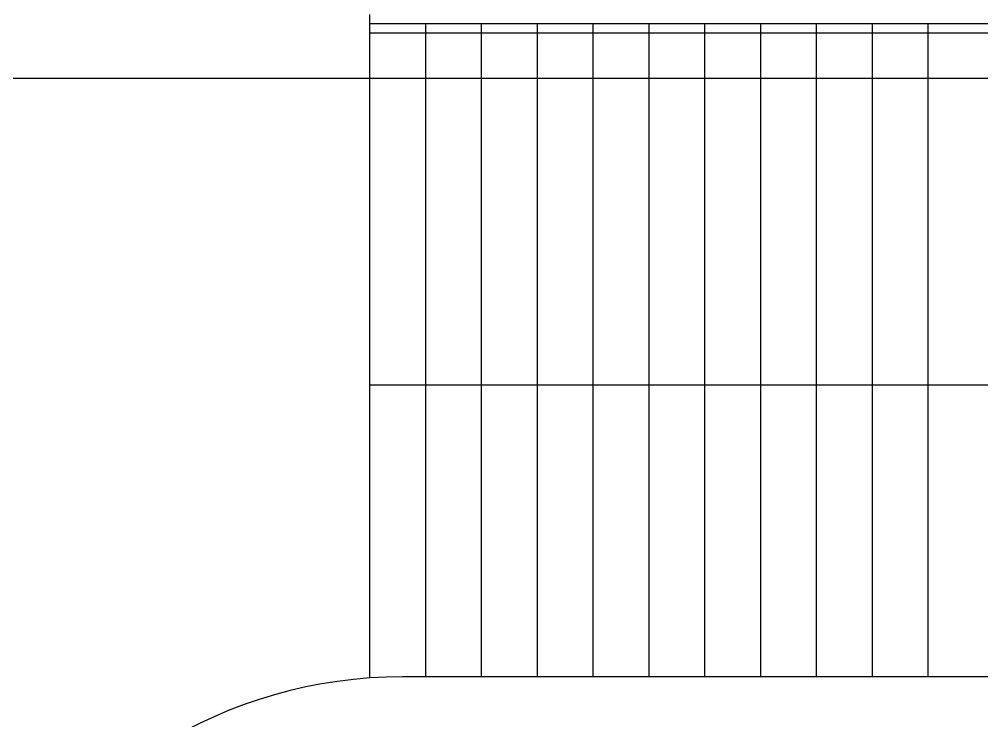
# Model space of a CAD drawing. Header units: millimetres. Extents: x 8456 to 190005487, y 619 to 455456909.
# Drawn here: x 195580 to 198766, y 160491 to 162812 of the extents above; entities that cross this region are included whole.
import ezdxf

# ---------------------------------------------------------------- set-up
doc = ezdxf.new("R2010")
doc.units = ezdxf.units.MM
doc.header["$LTSCALE"] = 400
doc.header["$MEASUREMENT"] = 0
doc.layers.get('0').update_dxf_attribs({"linetype": 'CONTINUOUS'})
for name, color, linetype in [('A-조적해치', 8, 'CONTINUOUS'), ('FIN', 5, 'CONTINUOUS'), ('WID', 4, 'CONTINUOUS')]:
    doc.layers.add(name, color=color, linetype=linetype)
doc.layers.add('Defpoint', color=161, linetype='CONTINUOUS', plot=False)

# ---------------------------------------------------------------- blocks, each defined once
blk = doc.blocks.new('A$C2DB436D3')
at = {"color": 8}
for p, q in [((7373.5, 27223.6, 2515.7), (7373.5, 27267.6, 2515.7)), ((26909.5, 27223.6, 2515.7), (7373.5, 27223.6, 2515.7))]:
    blk.add_line(p, q, dxfattribs=at)
at = {"layer": 'A-조적해치', "color": 8}
for p, q in [((7637.5, 24138.1, 2515.7), (7637.5, 27223.6, 2515.7)), ((7901.5, 24138.1, 2515.7), (7901.5, 27223.6, 2515.7)), ((8165.5, 24138.1, 2515.7), (8165.5, 27223.6, 2515.7)), ((8429.5, 24138.1, 2515.7), (8429.5, 27223.6, 2515.7)), ((8693.5, 24138.1, 2515.7), (8693.5, 27223.6, 2515.7)), ((8957.5, 24138.1, 2515.7), (8957.5, 27223.6, 2515.7)), ((9221.5, 24138.1, 2515.7), (9221.5, 27223.6, 2515.7)), ((9485.5, 24138.1, 2515.7), (9485.5, 27223.6, 2515.7)), ((9749.5, 24138.1, 2515.7), (9749.5, 27223.6, 2515.7)), ((10013.5, 24138.1, 2515.7), (10013.5, 27223.6, 2515.7))]:
    blk.add_line(p, q, dxfattribs=at)
at = {"layer": 'FIN', "color": 8}
for p, q in [((26865.5, 27179.6, 2515.7), (7373.5, 27179.6, 2515.7)), ((11861.5, 24138.1, 2515.7), (7527.5, 24138.1, 2515.7))]:
    blk.add_line(p, q, dxfattribs=at)
blk.add_arc((7527.5, 21938.1, 2515.7), 2200, 90, 153.2563, dxfattribs=at)
at = {"layer": 'WID', "color": 8}
for p, q in [((7373.5, 24132.7, 2515.7), (7373.5, 27223.6, 2515.7)), ((11861.5, 25515.8, 2515.7), (7373.5, 25515.8, 2515.7))]:
    blk.add_line(p, q, dxfattribs=at)

msp = doc.modelspace()

# ---------------------------------------------------------------- linework, layer by layer
at = {"layer": 'Defpoint'}
msp.add_lwpolyline([(27067.9, 162617.4), (205388.5, 162617.4), (205388.5, 82317.4), (27067.9, 82317.4)], close=True, dxfattribs=at)

# ---------------------------------------------------------------- block references
at = {"xscale": 0.7, "yscale": 0.7, "zscale": 0.7}
msp.add_blockref('A$C2DB436D3', (191579.1, 143740.2, -160.1), dxfattribs=at)

doc.saveas('drawing.dxf')
